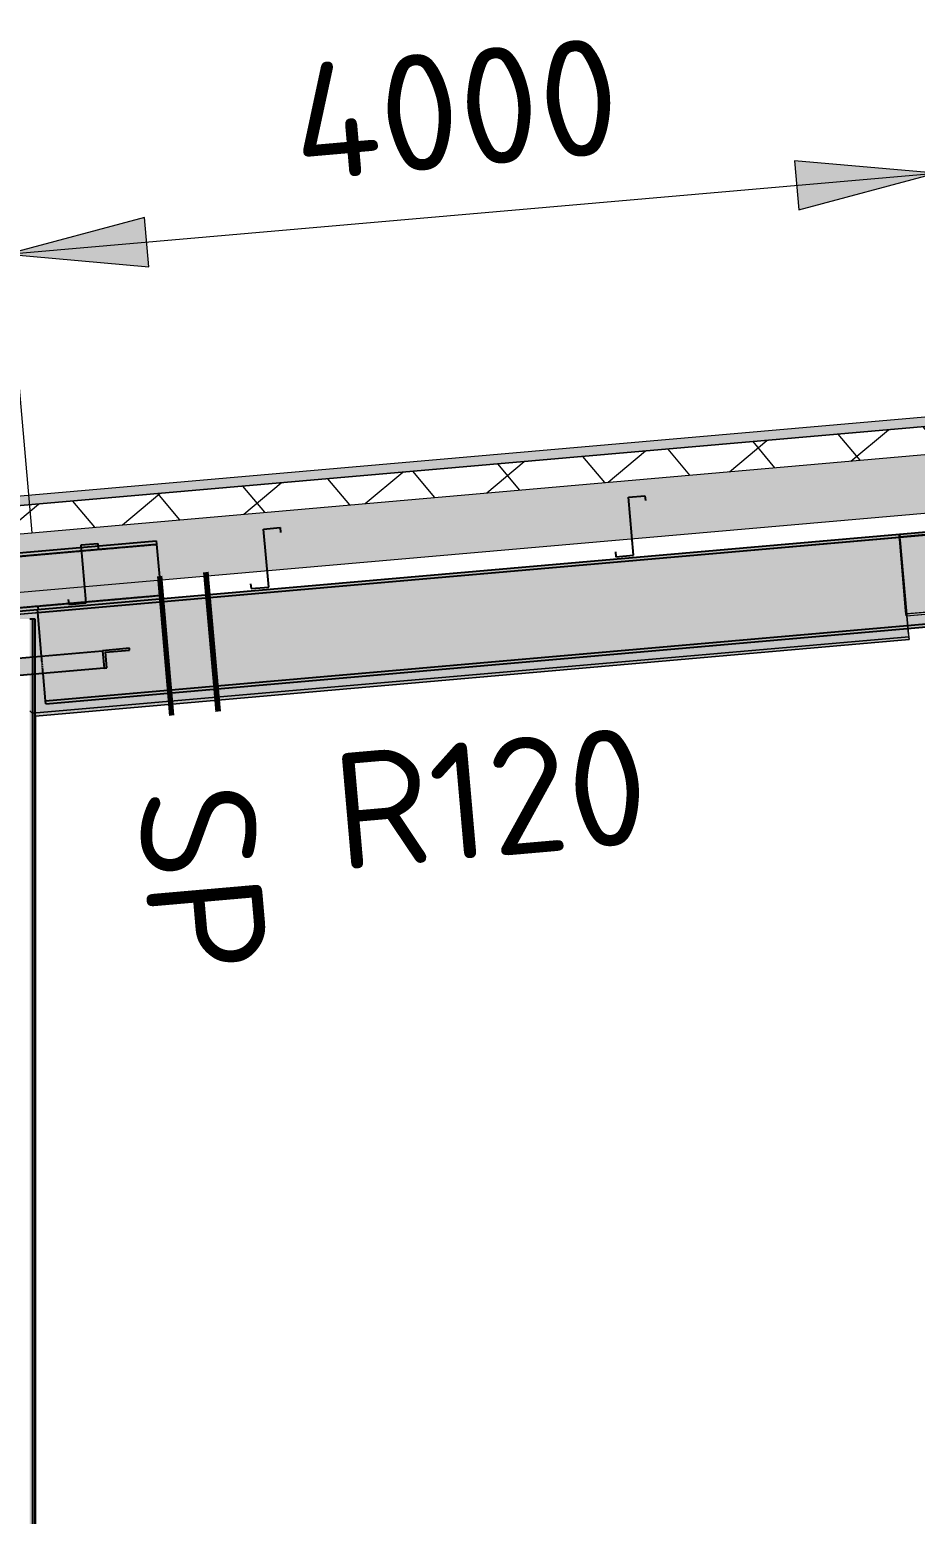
# Model space of a CAD drawing. Header units: millimetres. Extents: x 632 to 546626, y -3890 to 22200.
# Drawn here: x 360927 to 364727, y 11670 to 18043 of the extents above; entities that cross this region are included whole.
import ezdxf

# ---------------------------------------------------------------- set-up
doc = ezdxf.new("R2010")
doc.units = ezdxf.units.MM
doc.linetypes.add('Dash', pattern=[7, 5, -2])
doc.linetypes.add('Hidden Half', pattern=[3, 2, -1])
for name, color, linetype, lineweight in [('A-010-D_DIM', 211, 'Continuous', 13), ('A-010-D_DIM-200', 211, 'Continuous', 13), ('A-010-M_LINE', 90, 'Continuous', 13), ('A-270-M_ROOF', 132, 'Continuous', 13), ('S-280-A_STRUCT_FRAME', 2, 'Continuous', 18), ('S-280-M_COLUMN', 52, 'Continuous', 13), ('S-280-M_STRUCT_FRAME', 12, 'Continuous', 13), ('S-280-MH_COLUMN', 52, 'Hidden Half', 13), ('Z-000-T_TEXT', 131, 'Continuous', 25)]:
    doc.layers.add(name, color=color, linetype=linetype, lineweight=lineweight)
doc.styles.add('ISOCPEUR_2', font='isocpeur.ttf', dxfattribs={"height": 500})
doc.dimstyles.new('2_5___Arrow___Transparent', dxfattribs={"dimscale": 304.8, "dimtxt": 497.990588, "dimasz": 1.968504, "dimexe": 0.656168, "dimexo": 1.049869, "dimgap": 0.164042, "dimtad": 1, "dimdec": 0, "dimzin": 0, "dimdsep": 46, "dimtxsty": 'ISOCPEUR_2', "dimsah": 1, "dimcen": 0.09, "dimadec": 0, "dimazin": 0, "dimtfac": 1, "dimtdec": 4, "dimtix": 1, "dimtmove": 0, "dimatfit": 3, "dimfxl": 1, "dimtvp": 1, "dimtolj": 1, "dimtzin": 0, "dimlwd": 18, "dimlwe": 18, "dimarcsym": 2})

# ---------------------------------------------------------------- blocks, each defined once
blk = doc.blocks.new('Structural Framing 46 - Structural Framing 1-1621990-S6_501-SECTION A6')
at = {"layer": 'S-280-M_STRUCT_FRAME', "lineweight": 5, "transparency": 33554432}
for points in [[(4538538.5, 15513.1), (4538604, 15513.1), (4538918.7, 15542), (4538917.7, 15553.3), (4538478.7, 15513.1)], [(4538642.3, 15513.1), (4538734.8, 15513.1), (4538919.8, 15529.6), (4538918.8, 15540.7), (4538621.5, 15513.1), (4538641.5, 15513.1)], [(4538908.4, 15109.5), (4542656.4, 15439), (4542655.6, 15448.8), (4538908.4, 15121), (4538908.4, 15109.9)], [(4538908.8, 5200), (4538908.8, 15096.8), (4542657.7, 15424.8), (4542656.5, 15437.4), (4538908.4, 15109.5), (4538908.4, 5200)]]:
    blk.add_hatch(color=8, dxfattribs=at).paths.add_polyline_path(points)
h = blk.add_hatch(color=8, dxfattribs=at)
h.paths.add_polyline_path([(4538908.4, 15121), (4542655.6, 15448.8), (4542653.5, 15472.5), (4538953.1, 15148.8), (4538941.6, 15279.7), (4538908.4, 15276.8), (4538908.4, 15123.5)])
h.paths.add_polyline_path([(4538908.4, 15352.1), (4538935.1, 15354.4), (4538918.8, 15529.2), (4538734.8, 15513.1), (4538908.4, 15513.1), (4538908.4, 15377.3)])
at = {"layer": 'S-280-M_STRUCT_FRAME', "color": 53, "lineweight": 5}
for p, q in [((4542618.1, 15877.1), (4538454.8, 15512.8)), ((4538454.8, 15512.8), (4542614.4, 15876.7)), ((4542614.4, 15876.7), (4542618.1, 15877.1)), ((4542618.9, 15867.7), (4542618.1, 15877.1)), ((4542618.1, 15877.1), (4542619.2, 15864.4)), ((4538467.5, 15501.2), (4542619.2, 15864.4)), ((4542615.5, 15864.1), (4538467.5, 15501.2)), ((4542619.2, 15864.4), (4542615.5, 15864.1)), ((4542619.2, 15864.4), (4542619.3, 15862.9)), ((4542619.2, 15864.4), (4542619.2, 15864)), ((4542619.2, 15864), (4542619.3, 15862.9)), ((4542619.3, 15862.9), (4542619.5, 15861.1)), ((4542619.3, 15862.9), (4542619.5, 15861.1)), ((4542619.7, 15858.7), (4542619.9, 15856.4)), ((4542619.7, 15858.7), (4542619.9, 15856.4)), ((4542619.9, 15856), (4542620.2, 15853)), ((4542619.9, 15856), (4542620.2, 15853)), ((4542620.2, 15853), (4542646.9, 15547.7)), ((4542646.9, 15547.7), (4542620.2, 15853)), ((4542646.9, 15547.7), (4542647.2, 15544.8)), ((4542647.2, 15544.8), (4542646.9, 15547.7)), ((4542647.2, 15544.8), (4542647.4, 15542.1)), ((4542647.4, 15542.1), (4542647.2, 15544.8)), ((4542647.4, 15542.1), (4542647.6, 15539.7)), ((4542647.6, 15539.7), (4542647.4, 15542.1)), ((4542647.9, 15536.4), (4542648.7, 15526.7)), ((4542648.7, 15526.7), (4542647.9, 15536.4)), ((4542648.7, 15526.7), (4542655.6, 15448.8)), ((4542655.6, 15448.8), (4542648.7, 15526.7)), ((4538896.1, 15108.4), (4542656.5, 15437.4)), ((4542656.5, 15437.4), (4538896.1, 15108.4)), ((4538908.8, 15096.8), (4542657.7, 15424.8)), ((4542657.7, 15424.8), (4538908.8, 15096.8)), ((4542655.6, 15448.8), (4542656.5, 15437.4)), ((4542655.6, 15448.8), (4542655.8, 15445.9)), ((4542655.8, 15445.9), (4542656.1, 15443.1)), ((4542656.1, 15443.1), (4542656.3, 15440.8)), ((4542656.3, 15440.8), (4542656.4, 15439)), ((4542656.4, 15439), (4542656.5, 15437.8)), ((4542656.5, 15437.8), (4542656.5, 15437.4)), ((4542656.5, 15437.4), (4542657.7, 15424.8)), ((4542657.7, 15424.8), (4542656.5, 15437.4)), ((4538896.1, 15108.4), (4538896.1, 5240)), ((4538896.1, 15108.4), (4538896.1, 5240)), ((4538908.8, 15096.8), (4538908.8, 5240)), ((4538908.8, 15096.8), (4538908.8, 5240))]:
    blk.add_line(p, q, dxfattribs=at)
for points in [[(4538884.7, 15118.9), (4538885.7, 15118), (4538886.7, 15117.1), (4538887.7, 15116.2)], [(4538887.7, 15116.2), (4538888.1, 15115.7), (4538889.1, 15114.9), (4538890, 15114.1), (4538890.4, 15113.7)], [(4538894.6, 15109.8), (4538894.8, 15109.6), (4538895.3, 15109.2), (4538895.6, 15108.9), (4538895.7, 15108.8)], [(4538895.7, 15108.8), (4538896, 15108.6), (4538896.1, 15108.4), (4538896.1, 15108.4)]]:
    blk.add_open_spline(points, degree=3, dxfattribs=at)
for points, knots in [([(4538896.1, 15108.4), (4538896.1, 15108.4), (4538895.9, 15108.6), (4538895.3, 15109.2), (4538894.6, 15109.8), (4538893.9, 15110.4), (4538893.3, 15111), (4538892.6, 15111.6), (4538891.7, 15112.5), (4538890.6, 15113.5), (4538889.8, 15114.3), (4538888.8, 15115.1), (4538887.2, 15116.6), (4538885.7, 15118), (4538884.7, 15118.9)], [0, 0, 0, 0, 0.166667, 0.25, 0.333333, 0.416667, 0.458333, 0.5, 0.583333, 0.666667, 0.708333, 0.75, 0.833333, 1, 1, 1, 1]), ([(4538890.4, 15113.7), (4538890.6, 15113.5), (4538891, 15113.1), (4538891.9, 15112.3), (4538892.4, 15111.8), (4538892.8, 15111.5)], [0.3333333, 0.3333333, 0.3333333, 0.3333333, 0.375, 0.4166667, 0.5, 0.5, 0.5, 0.5]), ([(4538892.8, 15111.5), (4538892.9, 15111.3), (4538893.3, 15111), (4538893.9, 15110.4), (4538894.3, 15110.1), (4538894.6, 15109.8)], [0.5, 0.5, 0.5, 0.5, 0.5416667, 0.5833333, 0.6666667, 0.6666667, 0.6666667, 0.6666667])]:
    blk.add_open_spline(points, degree=3, knots=knots, dxfattribs=at)
blk = doc.blocks.new('Structural Framing 48 - Structural Framing 1-1622040-S6_501-SECTION A6')
at = {"layer": 'S-280-M_STRUCT_FRAME', "color": 53, "lineweight": 5}
for p, q in [((4542614.4, 15877.1), (4554319.8, 16901.2)), ((4542614.4, 15877.1), (4554319.8, 16901.2)), ((4542618.9, 15867.7), (4554320.7, 16891.5)), ((4542618.9, 15867.7), (4554320.7, 16891.5)), ((4542644.2, 15536.1), (4554349.7, 16560.2)), ((4542645.1, 15526.4), (4554350.5, 16550.5)), ((4542647.9, 15536.4), (4554349.7, 16560.2)), ((4542648.7, 15526.7), (4554350.5, 16550.5)), ((4542615.2, 15867.4), (4542614.4, 15876.7)), ((4542614.4, 15876.7), (4542615.2, 15867.4)), ((4542615.2, 15867.4), (4542618.9, 15867.7)), ((4542615.2, 15867.4), (4542618.9, 15867.7)), ((4542615.3, 15867), (4542615.2, 15867.4)), ((4542615.3, 15867), (4542615.2, 15867.4)), ((4542615.4, 15865.9), (4542615.3, 15867)), ((4542615.4, 15865.9), (4542615.3, 15867)), ((4542615.5, 15864.1), (4542615.4, 15865.9)), ((4542615.5, 15864.1), (4542615.4, 15865.9)), ((4542616.2, 15856), (4542615.7, 15861.7)), ((4542616.2, 15856), (4542616, 15858.4)), ((4542643.2, 15547.4), (4542616.2, 15856)), ((4542616.3, 15855.7), (4542616.5, 15852.7)), ((4542616.6, 15852.3), (4542643.2, 15547.4)), ((4542643.5, 15544.5), (4542643.2, 15547.4)), ((4542644.2, 15536.1), (4542643.2, 15547.4)), ((4542643.7, 15541.7), (4542643.5, 15544.5)), ((4542643.9, 15539.4), (4542643.7, 15541.7)), ((4542644.1, 15537.6), (4542643.9, 15539.4)), ((4542644.2, 15536.4), (4542644.1, 15537.6)), ((4542644.2, 15536.1), (4542644.2, 15536.4)), ((4542644.2, 15536.1), (4542647.9, 15536.4)), ((4542644.2, 15536.1), (4542645.1, 15526.4)), ((4542645.1, 15526.4), (4542644.2, 15536.1)), ((4542645.1, 15526.4), (4542648.7, 15526.7))]:
    blk.add_line(p, q, dxfattribs=at)
blk = doc.blocks.new('25021-APA-ZZ-ZZ-M3-AR-000001_V3_rvt-6-S6_501-SECTION A6')
at = {"layer": 'A-270-M_ROOF', "transparency": 33554432}
blk.add_hatch(color=9, dxfattribs=at).paths.add_polyline_path([(4535648.8, 15720.4), (4558304.6, 17702.5), (4578095.6, 15971), (4578095.6, 16011.2), (4558304.6, 17742.7), (4535648.8, 15760.5)])
at = {"layer": 'A-270-M_ROOF', "lineweight": 5}
h = blk.add_hatch(dxfattribs=at)
h.set_pattern_fill('FP_24', angle=-135, style=0, pattern_type=2)
h.set_pattern_definition([(40, (4563344.46, -4e-06), (-192.8363, 229.8133), []), (130, (4563344.46, -4e-06), (-229.8133, -192.8363), [])])
h.paths.add_polyline_path([(4535648.8, 15599.9), (4558304.6, 17582), (4578095.6, 15850.6), (4578095.6, 15971), (4558304.6, 17702.5), (4535648.8, 15720.4)])
at = {"layer": 'A-270-M_ROOF', "lineweight": 5, "transparency": 33554432}
blk.add_hatch(color=254, dxfattribs=at).paths.add_polyline_path([(4535648.8, 15349), (4535900.3, 15371), (4535941.1, 15410.2), (4535972.8, 15377.3), (4536098.8, 15388.3), (4536085.4, 15556.8), (4539427.3, 15849.2), (4539442.1, 15680.8), (4558304.6, 17331.1), (4578095.6, 15599.6), (4578095.6, 15850.6), (4558304.6, 17582), (4535648.8, 15599.9), (4535648.8, 15406.6)])
at = {"layer": 'A-270-M_ROOF', "color": 53, "lineweight": 5}
for p, q in [((4535648.8, 15599.9), (4558304.6, 17582)), ((4535648.8, 15349), (4558304.6, 17331.1)), ((4548503.3, 16885.2), (4535648.8, 15760.5)), ((4548485.8, 16843.5), (4535648.8, 15720.4)), ((4535648.8, 15720.4), (4548485.8, 16843.5))]:
    blk.add_line(p, q, dxfattribs=at)
at = {"layer": 'S-280-M_STRUCT_FRAME', "color": 53, "lineweight": 5}
for name in ['Structural Framing 48 - Structural Framing 1-1622040-S6_501-SECTION A6', 'Structural Framing 46 - Structural Framing 1-1621990-S6_501-SECTION A6']:
    blk.add_blockref(name, (0, 0), dxfattribs=at)
blk = doc.blocks.new('NRP_Framing-Steel-EA - RB725 - 75x75x8EA-V72-S6_501-SECTION A6')
at = {"layer": 'S-280-M_STRUCT_FRAME', "linetype": 'Dash', "lineweight": 25}
for points in [[(4538808, 15268), (4539203.6, 15302.6), (4539197.1, 15377.3), (4538801.5, 15342.7)], [(4539203.6, 15302.6), (4539215.9, 15303.7), (4539210, 15370.4), (4539312.7, 15379.4), (4539312, 15387.4), (4539197.1, 15377.3)]]:
    blk.add_hatch(color=256, dxfattribs=at).paths.add_polyline_path(points)
at = {"layer": 'S-280-M_STRUCT_FRAME', "lineweight": 25}
for p, q in [((4538801.5, 15342.7), (4539197.1, 15377.3)), ((4539312, 15387.4), (4539197.1, 15377.3)), ((4539197.1, 15377.3), (4539203.6, 15302.6)), ((4539210, 15370.4), (4539312.7, 15379.4)), ((4539215.9, 15303.7), (4539210, 15370.4)), ((4539312.7, 15379.4), (4539312, 15387.4)), ((4538808, 15268), (4538801.5, 15342.7)), ((4539203.6, 15302.6), (4538808, 15268)), ((4539203.6, 15302.6), (4539215.9, 15303.7))]:
    blk.add_line(p, q, dxfattribs=at)
blk = doc.blocks.new('NRP_Framing-Steel-PFC - OR308 - 250PFC-4066803-S6_501-SECTION A6')
at = {"layer": 'S-280-M_STRUCT_FRAME', "linetype": 'Dash', "lineweight": 25}
for p, q in [((4536085.4, 15541.7), (4539428.6, 15834.2)), ((4538203.6, 15506.2), (4539447.8, 15615.1)), ((4536104.6, 15322.6), (4538202.5, 15506.1))]:
    blk.add_line(p, q, dxfattribs=at)
blk = doc.blocks.new('NRP_Framing-Steel-Purlin Z - P915 - EZ250-19-4038796-S6_501-SECTION A6')
at = {"layer": 'S-280-M_STRUCT_FRAME', "color": 92, "lineweight": 25}
for p, q in [((4539105.5, 15831.1), (4539176.2, 15837.2)), ((4539127.3, 15582), (4539105.5, 15831.1)), ((4539176.2, 15837.2), (4539178.1, 15816.3)), ((4539049.7, 15596.3), (4539051.6, 15575.4)), ((4539051.6, 15575.4), (4539127.3, 15582))]:
    blk.add_line(p, q, dxfattribs=at)
blk = doc.blocks.new('NRP_Framing-Steel-Purlin Z - P915 - EZ250-19-V76-S6_501-SECTION A6')
at = {"layer": 'S-280-M_STRUCT_FRAME', "color": 92, "lineweight": 25}
blk.add_line((4549311.6, 16598.5), (4549311.6, 16598.5), dxfattribs=at)
at = {"layer": 'S-280-M_STRUCT_FRAME', "color": 92, "linetype": 'Dash', "lineweight": 25}
blk.add_line((4549311.6, 16598.5), (4549311.6, 16598.5), dxfattribs=at)
blk = doc.blocks.new('NRP_Framing-Steel-Purlin Z - P915 - EZ250-19-V78-S6_501-SECTION A6')
at = {"layer": 'S-280-M_STRUCT_FRAME', "color": 92, "lineweight": 25}
for p, q in [((4549300.7, 16723), (4549371.4, 16729.2)), ((4549300.7, 16723), (4549371.4, 16729.2)), ((4549322.4, 16474), (4549300.7, 16723)), ((4549322.4, 16474), (4549300.7, 16723)), ((4549371.4, 16729.2), (4549373.2, 16708.3)), ((4549371.4, 16729.2), (4549373.2, 16708.3)), ((4549311.6, 16598.5), (4549311.6, 16598.5)), ((4549244.9, 16488.3), (4549246.7, 16467.3)), ((4549244.9, 16488.3), (4549246.7, 16467.3)), ((4549246.7, 16467.3), (4549322.4, 16474)), ((4549246.7, 16467.3), (4549322.4, 16474))]:
    blk.add_line(p, q, dxfattribs=at)
at = {"layer": 'S-280-M_STRUCT_FRAME', "color": 92, "linetype": 'Dash', "lineweight": 25}
blk.add_line((4549311.6, 16598.5), (4549311.6, 16598.5), dxfattribs=at)
blk = doc.blocks.new('DIMBLOCK21-S6_501-SECTION A6')
at = {"layer": 'A-010-D_DIM-200', "lineweight": 18}
for points in [[(364815.5, 17427.7), (364208.6, 17480.8), (364227, 17270)], [(360830.8, 17079), (361437.7, 17025.9), (361419.3, 17236.7)]]:
    blk.add_hatch(color=256, dxfattribs=at).paths.add_polyline_path(points)
for p, q in [((364815.5, 17427.7), (364798.1, 17626.9)), ((364815.5, 17427.7), (364208.6, 17480.8)), ((364208.6, 17480.8), (364227, 17270)), ((360830.8, 17079), (364815.5, 17427.7)), ((364227, 17270), (364815.5, 17427.7)), ((364815.5, 17427.7), (364920.2, 16231.4)), ((360830.8, 17079), (360813.3, 17278.3)), ((361419.3, 17236.7), (360830.8, 17079)), ((361437.7, 17025.9), (361419.3, 17236.7)), ((360830.8, 17079), (361437.7, 17025.9)), ((360830.8, 17079), (360935.4, 15882.7))]:
    blk.add_line(p, q, dxfattribs=at)
at = {"layer": 'A-010-D_DIM-200', "color": 0, "lineweight": 18, "insert": (362032, 17890), "char_height": 500, "width": 1758.29, "attachment_point": 1, "rotation": 5, "line_spacing_factor": 1.149209, "style": 'ISOCPEUR_2'}
blk.add_mtext('4000', dxfattribs=at)
blk = doc.blocks.new('NRP_Splice _v3_ - NRP_Splice-3209833-S6_501-SECTION A6')
at = {"layer": 'Z-000-T_TEXT', "lineweight": 70}
for p, q in [((4542997.6, 16007.8), (4543049.9, 15410)), ((4543049.9, 15410), (4542997.6, 16007.8)), ((4542798.4, 15990.3), (4542850.7, 15392.6)), ((4542798.4, 15990.3), (4542850.7, 15392.6))]:
    blk.add_line(p, q, dxfattribs=at)

msp = doc.modelspace()

# ---------------------------------------------------------------- hatches: boundary and pattern name
at = {"layer": 'S-280-M_COLUMN', "lineweight": 5}
h = msp.add_hatch(color=256, dxfattribs=at)
h.paths.add_polyline_path([(360936.6, 4900), (360938.2, 4900), (360936.6, 5050), (360926.8, 5050), (360926.8, 4900), (360932.5, 4900)])
h.paths.add_polyline_path([(360932.3, 5200), (360938.2, 5200), (360936.6, 15275.5), (360926.8, 15274.7), (360926.8, 5200)])
h.paths.add_polyline_path([(360926.8, 15350), (360938.2, 15351), (360936.6, 15513.1), (360926.8, 15513.1), (360926.8, 15377.3)])
h = msp.add_hatch(color=256, dxfattribs=at)
h.paths.add_polyline_path([(360938.2, 4900), (360950.9, 4900), (360950.9, 5050), (360938.2, 5050)])
h.paths.add_polyline_path([(360950.9, 5200), (360950.9, 15276.8), (360938.2, 15275.7), (360938.2, 5200)])
h.paths.add_polyline_path([(360938.2, 15351), (360950.9, 15352.1), (360950.9, 15513.1), (360938.2, 15513.1), (360938.2, 15377.3)])
at = {"layer": 'S-280-M_STRUCT_FRAME', "lineweight": 5}
for points in [[(360961.2, 15540.9), (364950, 15889.9), (364948.9, 15902.6), (360960.1, 15553.6)], [(360994.4, 15161.5), (364983.2, 15510.5), (364950, 15889.9), (360961.2, 15540.9), (360977.5, 15354.4), (361354.5, 15387.4), (361354.5, 15379.3), (361252.5, 15370.4), (361258.3, 15303.7), (360984.1, 15279.7), (360985.1, 15268)], [(358127.9, 15541.7), (361471.1, 15834.2), (361469.8, 15849.2), (358126.5, 15556.7)], [(358147, 15322.6), (361490.3, 15615.1), (361471.1, 15834.2), (358127.9, 15541.7)], [(358148.3, 15307.6), (361491.6, 15600.1), (361490.3, 15615.1), (358147, 15322.6)], [(360995.5, 15148.8), (364984.3, 15497.8), (364983.2, 15510.5), (360994.4, 15161.5)]]:
    msp.add_hatch(color=256, dxfattribs=at).paths.add_polyline_path(points)

# ---------------------------------------------------------------- linework, layer by layer
at = {"layer": 'A-010-M_LINE', "lineweight": 25}
msp.add_line((360964.2, 15554), (360963.3, 15564), dxfattribs=at)
at = {"layer": 'S-280-M_COLUMN', "lineweight": 25}
for p, q in [((360938.2, 15513.1), (360926.8, 15513.1)), ((360938.2, 15513.1), (360938.2, 15351)), ((360950.9, 15513.1), (360938.2, 15513.1)), ((360950.9, 15352.1), (360950.9, 15513.1)), ((360938.2, 15275.7), (360938.2, 5200)), ((360950.9, 5200), (360950.9, 15276.8))]:
    msp.add_line(p, q, dxfattribs=at)
at = {"layer": 'S-280-M_STRUCT_FRAME', "lineweight": 25}
for p, q in [((360960.1, 15553.6), (364948.9, 15902.6)), ((360961.2, 15540.9), (364950, 15889.9)), ((358126.5, 15556.7), (361469.8, 15849.2)), ((358127.9, 15541.7), (361471.1, 15834.2)), ((361469.8, 15849.2), (361471.1, 15834.2)), ((361471.1, 15834.2), (361490.3, 15615.1)), ((360246.1, 15506.2), (361490.3, 15615.1)), ((360497.6, 15513.2), (360960.1, 15553.6)), ((360961.2, 15540.9), (360960.1, 15553.6)), ((361490.3, 15615.1), (361491.6, 15600.1)), ((360977.5, 15354.4), (360961.2, 15540.9)), ((360994.4, 15161.5), (364983.2, 15510.5)), ((360995.5, 15148.8), (364984.3, 15497.8)), ((360994.4, 15161.5), (360984.1, 15279.7)), ((360995.5, 15148.8), (360994.4, 15161.5))]:
    msp.add_line(p, q, dxfattribs=at)
at = {"layer": 'S-280-M_STRUCT_FRAME', "linetype": 'Dash', "lineweight": 25}
msp.add_line((360984.1, 15279.7), (360977.6, 15354.3), dxfattribs=at)
at = {"layer": 'S-280-MH_COLUMN', "lineweight": 25}
for p, q in [((360938.2, 15350.9), (360938.2, 15275.7)), ((360950.9, 15276.8), (360950.9, 15352))]:
    msp.add_line(p, q, dxfattribs=at)

# ---------------------------------------------------------------- block references
at = {"color": 10, "lineweight": 5}
msp.add_blockref('25021-APA-ZZ-ZZ-M3-AR-000001_V3_rvt-6-S6_501-SECTION A6', (-4177957.6, 0), dxfattribs=at)
at = {"layer": 'S-280-M_STRUCT_FRAME', "color": 92, "linetype": 'Dash', "lineweight": 25}
for name, p in [('NRP_Framing-Steel-Purlin Z - P915 - EZ250-19-V78-S6_501-SECTION A6', (-4185804.6, -686.5)), ('NRP_Framing-Steel-Purlin Z - P915 - EZ250-19-V78-S6_501-SECTION A6', (-4187370, -823.5)), ('NRP_Framing-Steel-Purlin Z - P915 - EZ250-19-V76-S6_501-SECTION A6', (-4185804.6, -686.5)), ('NRP_Framing-Steel-Purlin Z - P915 - EZ250-19-V76-S6_501-SECTION A6', (-4187370, -823.5))]:
    msp.add_blockref(name, p, dxfattribs=at)
at = {"layer": 'S-280-M_STRUCT_FRAME', "linetype": 'Dash', "lineweight": 25}
msp.add_blockref('NRP_Framing-Steel-PFC - OR308 - 250PFC-4066803-S6_501-SECTION A6', (-4177957.6, 0), dxfattribs=at)
at = {"layer": 'S-280-M_STRUCT_FRAME', "color": 92, "lineweight": 25}
msp.add_blockref('NRP_Framing-Steel-Purlin Z - P915 - EZ250-19-4038796-S6_501-SECTION A6', (-4177957.6, 0), dxfattribs=at)
at = {"layer": 'S-280-M_STRUCT_FRAME', "lineweight": 25}
msp.add_blockref('NRP_Framing-Steel-EA - RB725 - 75x75x8EA-V72-S6_501-SECTION A6', (-4177957.6, 0), dxfattribs=at)
at = {"layer": 'Z-000-T_TEXT', "lineweight": 70}
msp.add_blockref('NRP_Splice _v3_ - NRP_Splice-3209833-S6_501-SECTION A6', (-4181314.9, -293.7), dxfattribs=at)

# ---------------------------------------------------------------- texts
at = {"layer": 'S-280-A_STRUCT_FRAME', "lineweight": 13, "insert": (362211.5, 14933.7), "char_height": 500, "width": 1651.476, "attachment_point": 1, "rotation": 5, "style": 'ISOCPEUR_2'}
msp.add_mtext('R120', dxfattribs=at)
at = {"layer": 'Z-000-T_TEXT', "insert": (361883, 14821), "char_height": 500, "width": 962.025, "attachment_point": 1, "rotation": 275, "style": 'ISOCPEUR_2'}
msp.add_mtext('SP', dxfattribs=at)

# ---------------------------------------------------------------- dimensions: what is measured, and where the dimension line sits
at = {"layer": 'A-010-D_DIM', "lineweight": 18}
dim = msp.add_linear_dim(base=(364815.5, 17427.7), p1=(360963.3, 15564), p2=(364948.1, 15912.6), angle=5, dimstyle='2_5___Arrow___Transparent', override={"dimpost": '<>', "dimfxl": 4000}, dxfattribs=at)
dim.commit()
dim.dimension.update_dxf_attribs({"geometry": 'DIMBLOCK21-S6_501-SECTION A6', "text_midpoint": (362797, 17552.2)})

doc.saveas('drawing.dxf')
